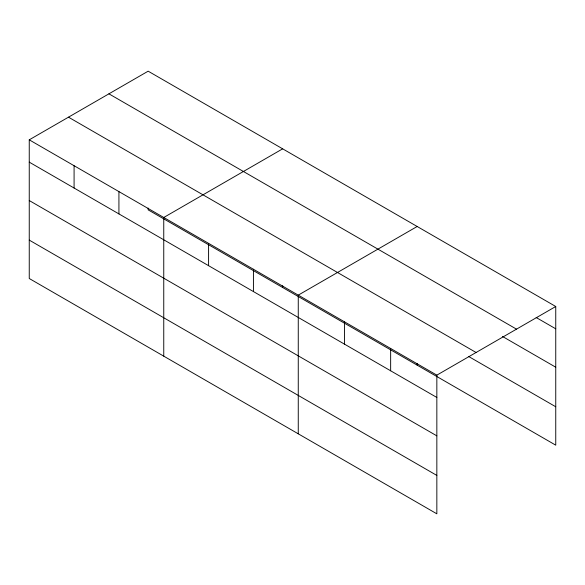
<?xml version="1.0" encoding="UTF-8"?>
<svg xmlns="http://www.w3.org/2000/svg" width="585" height="585" viewBox="0 0 585 585"><rect width="100%" height="100%" fill="white"/><g stroke="black" fill="none" stroke-linecap="round" stroke-linejoin="round"><path stroke-width="0.88" d="M436.841 435.862L436.841 375.146L29.25 139.83L29.25 278.504L436.841 513.82L436.841 435.862L29.25 200.538M29.25 139.83L148.159 71.18L555.75 306.496L555.75 445.17L148.159 209.854L148.159 208.063M282.665 148.831L163.756 217.481L163.756 356.155M417.171 226.49L298.262 295.14L298.262 433.814M436.841 375.146L555.75 306.496M536.174 317.509L555.75 328.814M108.92 93.834L516.511 329.15M502.508 336.47L555.75 367.212M68.489 117.175L476.08 352.492M468.841 356.601L555.75 406.772M29.25 162.14L436.841 397.464M29.25 240.106L436.841 475.422M417.171 363.38L417.171 365.164M390.648 348.477L390.648 370.795M344.455 321.808L344.455 344.126M282.665 285.721L282.665 287.506M253.429 269.254L253.429 291.571M208.589 243.367L208.589 265.685M118.923 191.595L118.923 213.913M74.083 165.716L74.083 188.026"/></g></svg>
